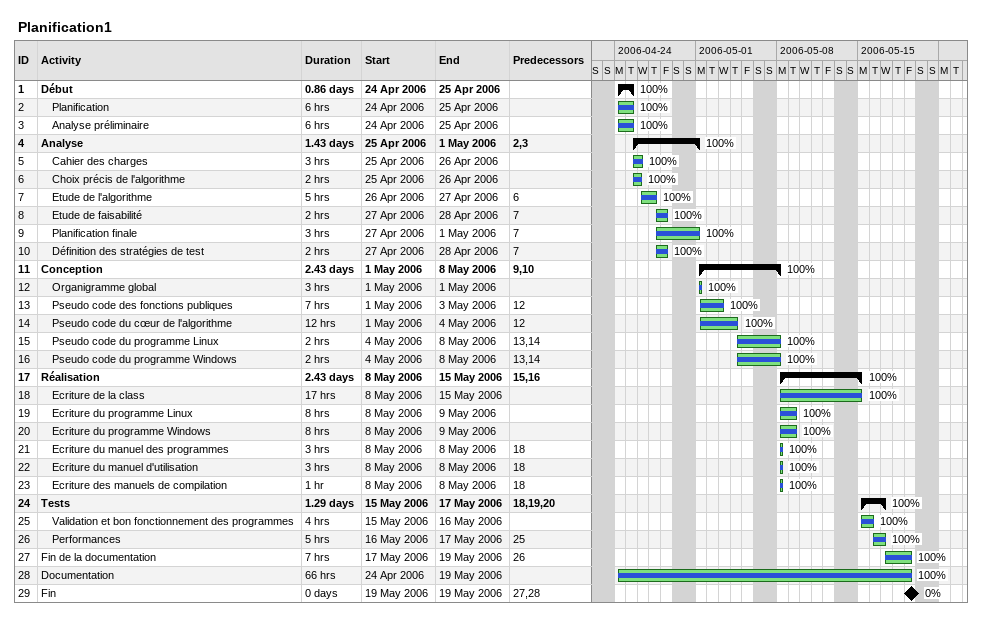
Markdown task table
Planification1

| ID | Level | Task | Duration | Start | Finish | Predecessors | % complete |
|---|---|---|---|---|---|---|---|
| 1 | 1 | **Début** | 0.86d | 2006-04-24 | 2006-04-25 |  | 100 |
| 2 | 2 | Planification | 6h | 2006-04-24 | 2006-04-25 |  | 100 |
| 3 | 2 | Analyse préliminaire | 6h | 2006-04-24 | 2006-04-25 |  | 100 |
| 4 | 1 | **Analyse** | 1.43d | 2006-04-25 | 2006-05-01 | 2, 3 | 100 |
| 5 | 2 | Cahier des charges | 3h | 2006-04-25 | 2006-04-26 |  | 100 |
| 6 | 2 | Choix précis de l'algorithme | 2h | 2006-04-25 | 2006-04-26 |  | 100 |
| 7 | 2 | Etude de l'algorithme | 5h | 2006-04-26 | 2006-04-27 | 6 | 100 |
| 8 | 2 | Etude de faisabilité | 2h | 2006-04-27 | 2006-04-28 | 7 | 100 |
| 9 | 2 | Planification finale | 3h | 2006-04-27 | 2006-05-01 | 7 | 100 |
| 10 | 2 | Définition des stratégies de test | 2h | 2006-04-27 | 2006-04-28 | 7 | 100 |
| 11 | 1 | **Conception** | 2.43d | 2006-05-01 | 2006-05-08 | 9, 10 | 100 |
| 12 | 2 | Organigramme global | 3h | 2006-05-01 | 2006-05-01 |  | 100 |
| 13 | 2 | Pseudo code des fonctions publiques | 7h | 2006-05-01 | 2006-05-03 | 12 | 100 |
| 14 | 2 | Pseudo code du cœur de l'algorithme | 12h | 2006-05-01 | 2006-05-04 | 12 | 100 |
| 15 | 2 | Pseudo code du programme Linux | 2h | 2006-05-04 | 2006-05-08 | 13, 14 | 100 |
| 16 | 2 | Pseudo code du programme Windows | 2h | 2006-05-04 | 2006-05-08 | 13, 14 | 100 |
| 17 | 1 | **Réalisation** | 2.43d | 2006-05-08 | 2006-05-15 | 15, 16 | 100 |
| 18 | 2 | Ecriture de la class | 17h | 2006-05-08 | 2006-05-15 |  | 100 |
| 19 | 2 | Ecriture du programme Linux | 8h | 2006-05-08 | 2006-05-09 |  | 100 |
| 20 | 2 | Ecriture du programme Windows | 8h | 2006-05-08 | 2006-05-09 |  | 100 |
| 21 | 2 | Ecriture du manuel des programmes | 3h | 2006-05-08 | 2006-05-08 | 18 | 100 |
| 22 | 2 | Ecriture du manuel d'utilisation | 3h | 2006-05-08 | 2006-05-08 | 18 | 100 |
| 23 | 2 | Ecriture des manuels de compilation | 1h | 2006-05-08 | 2006-05-08 | 18 | 100 |
| 24 | 1 | **Tests** | 1.29d | 2006-05-15 | 2006-05-17 | 18, 19, 20 | 100 |
| 25 | 2 | Validation et bon fonctionnement des programmes | 4h | 2006-05-15 | 2006-05-16 |  | 100 |
| 26 | 2 | Performances | 5h | 2006-05-16 | 2006-05-17 | 25 | 100 |
| 27 | 1 | Fin de la documentation | 7h | 2006-05-17 | 2006-05-19 | 26 | 100 |
| 28 | 1 | Documentation | 66h | 2006-04-24 | 2006-05-19 |  | 100 |
| 29 | 1 | Fin | 0d | 2006-05-19 | 2006-05-19 | 27, 28 | 0 |
